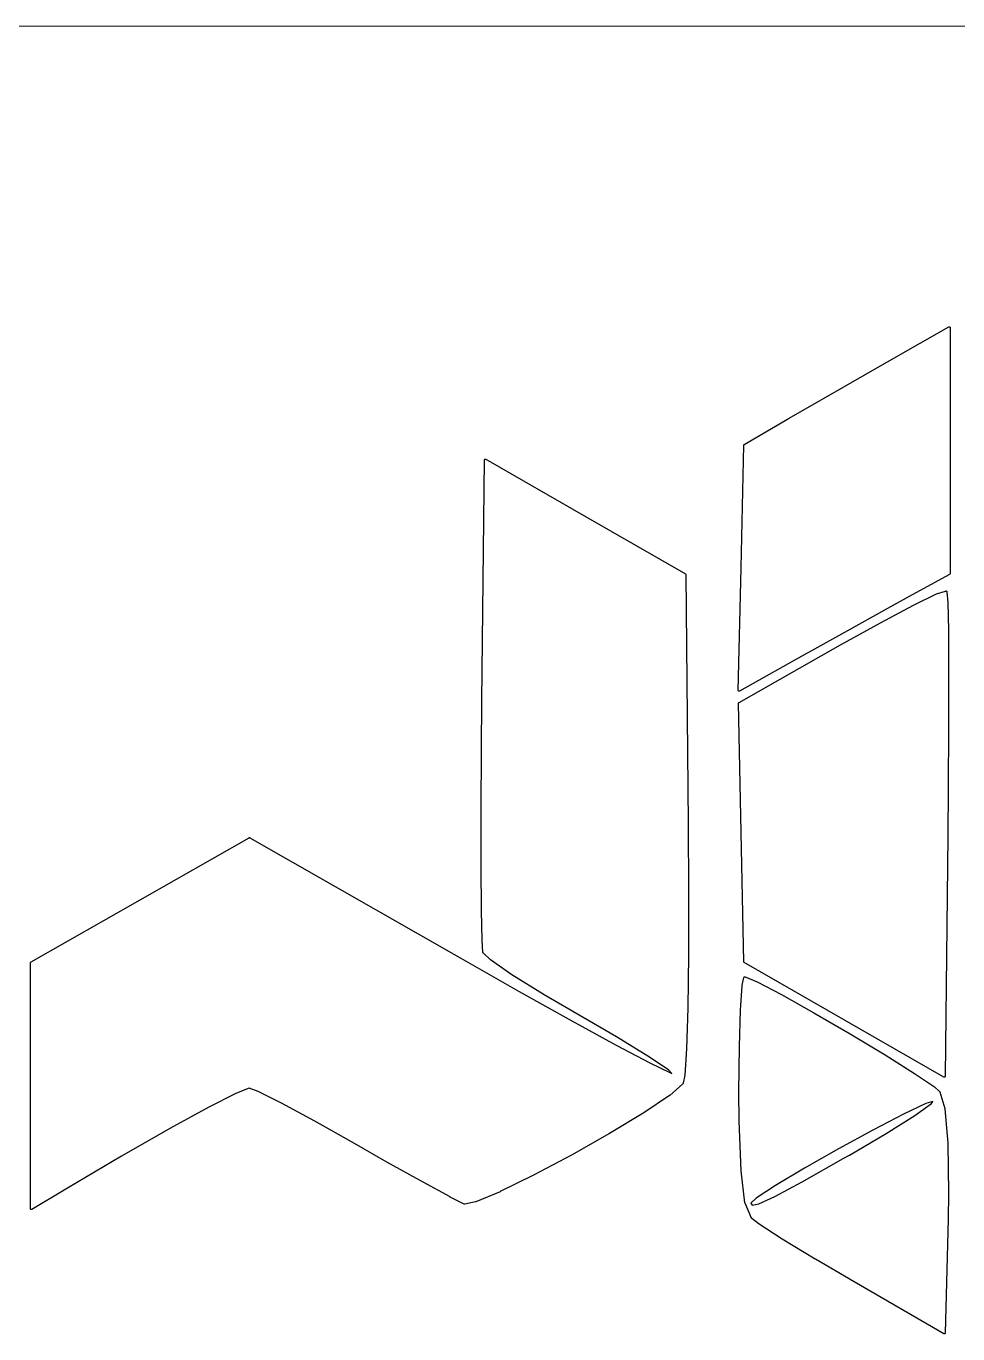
# Model space of a CAD drawing. Header units: millimetres. Extents: x 24 to 207, y 13 to 184.
# Drawn here: x 73.39 to 78.66, y 174.58 to 181.98 of the extents above; entities that cross this region are included whole.
import ezdxf

# ---------------------------------------------------------------- set-up
doc = ezdxf.new("R2010")
doc.units = ezdxf.units.MM
doc.header["$MEASUREMENT"] = 0
doc.layers.get('0').update_dxf_attribs({"lineweight": 0, "true_color": 0xf6921e})
doc.layers.add('PCB', color=7, linetype='Continuous', lineweight=0, true_color=0x38e42f)
doc.layers.add('Silk', color=142, linetype='Continuous')

# ---------------------------------------------------------------- blocks, each defined once
blk = doc.blocks.new('PCB')
at = {"color": 0}
blk.add_line((101.98, 62.65), (-34.986, 62.65), dxfattribs=at)

msp = doc.modelspace()

# ---------------------------------------------------------------- linework, layer by layer
at = {"layer": 'Silk', "linetype": 'Continuous'}
for p, q in [((78.285, 180.0963), (78.609, 180.2809)), ((78.609, 180.2809), (78.61, 180.2811)), ((78.61, 180.2811), (78.611, 180.2814)), ((78.611, 180.2814), (78.611, 180.2815)), ((78.611, 180.2815), (78.612, 180.2814)), ((78.611, 180.2814), (78.611, 180.2814)), ((78.612, 180.2814), (78.613, 180.2814)), ((78.613, 180.2814), (78.613, 180.2814)), ((78.613, 180.2814), (78.613, 180.2814)), ((78.613, 180.2814), (78.614, 180.2811)), ((78.614, 180.2811), (78.614, 180.2809)), ((78.614, 180.2809), (78.614, 180.2808)), ((78.614, 180.2808), (78.614, 180.2808)), ((78.614, 180.2808), (78.615, 180.2803)), ((78.615, 180.2803), (78.616, 180.2797)), ((78.616, 180.2797), (78.616, 180.2797)), ((78.616, 180.2797), (78.616, 180.2797)), ((78.616, 180.2797), (78.616, 180.279)), ((78.616, 180.279), (78.617, 180.2782)), ((78.617, 180.2765), (78.616, 179.5809)), ((78.617, 180.2782), (78.617, 180.2782)), ((78.617, 180.2782), (78.617, 180.2782)), ((78.617, 180.2782), (78.617, 180.2774)), ((78.617, 180.2774), (78.617, 180.2765)), ((78.131, 180.0083), (78.285, 180.0963)), ((78.285, 180.0963), (78.285, 180.0963)), ((78.285, 180.0963), (78.285, 180.0963)), ((77.9, 179.8757), (78.131, 180.0083)), ((78.131, 180.0083), (78.131, 180.0083)), ((78.131, 180.0083), (78.131, 180.0083)), ((77.706, 179.7638), (77.9, 179.8757)), ((77.9, 179.8757), (77.9, 179.8757)), ((77.9, 179.8757), (77.9, 179.8757)), ((77.452, 179.6158), (77.706, 179.7637)), ((77.706, 179.7637), (77.706, 179.7638)), ((77.706, 179.7637), (77.706, 179.7637)), ((77.434, 178.9181), (77.45, 179.6116)), ((77.45, 179.6133), (77.451, 179.614)), ((77.45, 179.6132), (77.45, 179.6133)), ((77.45, 179.6131), (77.45, 179.6132)), ((77.45, 179.6124), (77.45, 179.6131)), ((77.45, 179.6116), (77.45, 179.6124)), ((77.451, 179.6148), (77.452, 179.6153)), ((77.451, 179.6147), (77.451, 179.6148)), ((77.451, 179.6146), (77.451, 179.6147)), ((77.451, 179.614), (77.451, 179.6146)), ((77.452, 179.6153), (77.452, 179.6158)), ((78.616, 179.5809), (78.616, 179.5809)), ((78.616, 179.5809), (78.616, 178.8853)), ((75.967, 178.1637), (75.982, 179.5284)), ((75.982, 179.53), (75.983, 179.5301)), ((75.982, 179.5292), (75.982, 179.53)), ((75.982, 179.5284), (75.982, 179.5292)), ((75.983, 179.5316), (75.984, 179.5321)), ((75.983, 179.5315), (75.983, 179.5316)), ((75.983, 179.5316), (75.983, 179.5316)), ((75.983, 179.5308), (75.983, 179.5315)), ((75.983, 179.5301), (75.983, 179.5308)), ((75.983, 179.5301), (75.983, 179.5301)), ((75.984, 179.5321), (75.985, 179.5327)), ((75.985, 179.5327), (75.986, 179.533)), ((75.985, 179.5327), (75.985, 179.5327)), ((75.985, 179.5327), (75.985, 179.5327)), ((75.986, 179.533), (75.986, 179.5333)), ((75.986, 179.5333), (75.986, 179.5333)), ((75.986, 179.5333), (75.986, 179.5333)), ((75.986, 179.5333), (75.987, 179.5333)), ((75.987, 179.5333), (75.988, 179.5333)), ((75.988, 179.5333), (75.988, 179.5333)), ((75.988, 179.5333), (75.988, 179.5333)), ((75.988, 179.5333), (75.989, 179.533)), ((75.989, 179.533), (75.99, 179.5327)), ((75.99, 179.5327), (76.554, 179.2085)), ((76.554, 179.2085), (77.119, 178.8844)), ((77.418, 178.2246), (77.434, 178.9181)), ((77.434, 178.9181), (77.434, 178.9181)), ((77.119, 178.8844), (77.119, 178.8838)), ((77.119, 178.8838), (77.12, 178.8833)), ((77.12, 178.8833), (77.12, 178.8833)), ((77.12, 178.8833), (77.12, 178.8833)), ((77.12, 178.8833), (77.12, 178.8825)), ((77.12, 178.8825), (77.121, 178.8818)), ((77.121, 178.8818), (77.121, 178.8818)), ((77.121, 178.8818), (77.121, 178.8818)), ((77.121, 178.8818), (77.121, 178.8811)), ((77.121, 178.8811), (77.121, 178.8801)), ((77.121, 178.8801), (77.135, 177.4716)), ((78.613, 178.881), (78.402, 178.7655)), ((78.614, 178.8816), (78.613, 178.881)), ((78.613, 178.881), (78.613, 178.881)), ((78.613, 178.881), (78.613, 178.881)), ((78.615, 178.8821), (78.614, 178.8816)), ((78.616, 178.8835), (78.615, 178.8829)), ((78.615, 178.8829), (78.615, 178.8821)), ((78.615, 178.8821), (78.615, 178.8821)), ((78.615, 178.8821), (78.615, 178.8821)), ((78.616, 178.8853), (78.616, 178.8853)), ((78.616, 178.8853), (78.616, 178.8852)), ((78.616, 178.8852), (78.616, 178.8844)), ((78.616, 178.8844), (78.616, 178.8836)), ((78.616, 178.8836), (78.616, 178.8836)), ((78.616, 178.8836), (78.616, 178.8835)), ((78.402, 178.7655), (78.246, 178.6792)), ((78.402, 178.7655), (78.402, 178.7655)), ((78.41, 178.707), (78.54, 178.77)), ((78.54, 178.7702), (78.591, 178.7867)), ((78.54, 178.7701), (78.54, 178.7702)), ((78.54, 178.77), (78.54, 178.7701)), ((78.591, 178.7867), (78.592, 178.7867)), ((78.592, 178.7869), (78.593, 178.787)), ((78.592, 178.7868), (78.592, 178.7869)), ((78.592, 178.7867), (78.592, 178.7868)), ((78.593, 178.7869), (78.593, 178.787)), ((78.593, 178.787), (78.594, 178.7868)), ((78.593, 178.787), (78.593, 178.7869)), ((78.594, 178.7868), (78.595, 178.7866)), ((78.595, 178.7866), (78.595, 178.7865)), ((78.595, 178.7865), (78.595, 178.7865)), ((78.595, 178.7865), (78.596, 178.7861)), ((78.596, 178.7861), (78.596, 178.7857)), ((78.596, 178.7857), (78.596, 178.7856)), ((78.596, 178.7856), (78.596, 178.7855)), ((78.596, 178.7855), (78.597, 178.7849)), ((78.597, 178.7849), (78.597, 178.7843)), ((78.597, 178.7843), (78.597, 178.7842)), ((78.597, 178.7842), (78.597, 178.7841)), ((78.597, 178.7841), (78.598, 178.7834)), ((78.598, 178.7834), (78.598, 178.7827)), ((78.598, 178.7827), (78.598, 178.7825)), ((78.598, 178.7825), (78.598, 178.7824)), ((78.598, 178.7824), (78.603, 178.7225)), ((78.246, 178.6792), (78.035, 178.5622)), ((78.222, 178.6074), (78.41, 178.7069)), ((78.41, 178.7069), (78.41, 178.707)), ((78.41, 178.707), (78.41, 178.707)), ((78.603, 178.7225), (78.603, 178.7223)), ((78.603, 178.7223), (78.603, 178.7222)), ((78.603, 178.7222), (78.607, 178.5651)), ((77.996, 178.4816), (78.222, 178.6074)), ((78.222, 178.6074), (78.222, 178.6074)), ((78.222, 178.6074), (78.222, 178.6074)), ((78.035, 178.5622), (77.816, 178.4394)), ((78.607, 178.5651), (78.607, 178.5651)), ((78.607, 178.5651), (78.607, 178.5651)), ((78.607, 178.5651), (78.608, 178.3265)), ((77.423, 178.1559), (77.996, 178.4816)), ((77.996, 178.4816), (77.996, 178.4816)), ((77.996, 178.4816), (77.996, 178.4816)), ((77.808, 178.4351), (77.425, 178.2202)), ((77.816, 178.4394), (77.808, 178.4351)), ((77.816, 178.4394), (77.816, 178.4394)), ((78.608, 178.3265), (78.608, 178.3265)), ((78.608, 178.3265), (78.608, 178.3265)), ((78.608, 178.3265), (78.608, 178.0222)), ((75.965, 177.8976), (75.967, 178.1637)), ((75.967, 178.1637), (75.967, 178.1637)), ((75.967, 178.1637), (75.967, 178.1637)), ((77.418, 178.2238), (77.418, 178.2246)), ((77.418, 178.2246), (77.418, 178.2246)), ((77.418, 178.2246), (77.418, 178.2246)), ((77.418, 178.2229), (77.418, 178.2238)), ((77.419, 178.2222), (77.418, 178.2229)), ((77.418, 178.2229), (77.418, 178.2229)), ((77.418, 178.2229), (77.418, 178.2229)), ((77.419, 178.2214), (77.419, 178.2222)), ((77.42, 178.2208), (77.419, 178.2214)), ((77.419, 178.2214), (77.419, 178.2214)), ((77.419, 178.2214), (77.419, 178.2214)), ((77.42, 178.2203), (77.42, 178.2208)), ((77.42, 178.2202), (77.42, 178.2203)), ((77.421, 178.2199), (77.42, 178.2202)), ((77.42, 178.2202), (77.42, 178.2202)), ((77.42, 178.1532), (77.421, 178.1533)), ((77.42, 178.1524), (77.42, 178.1532)), ((77.42, 178.1516), (77.42, 178.1524)), ((77.42, 178.1515), (77.42, 178.1516)), ((77.435, 177.4203), (77.42, 178.1515)), ((77.42, 178.1515), (77.42, 178.1515)), ((77.422, 178.2196), (77.421, 178.2199)), ((77.421, 178.1548), (77.422, 178.1553)), ((77.421, 178.1547), (77.421, 178.1548)), ((77.421, 178.1548), (77.421, 178.1548)), ((77.421, 178.154), (77.421, 178.1547)), ((77.421, 178.1533), (77.421, 178.154)), ((77.421, 178.1533), (77.421, 178.1533)), ((77.423, 178.2196), (77.422, 178.2196)), ((77.422, 178.2196), (77.422, 178.2196)), ((77.422, 178.2196), (77.422, 178.2196)), ((77.422, 178.1553), (77.423, 178.1559)), ((77.424, 178.2196), (77.423, 178.2196)), ((77.423, 178.1559), (77.423, 178.1559)), ((77.423, 178.1559), (77.423, 178.1559)), ((77.425, 178.2199), (77.424, 178.2196)), ((77.424, 178.2196), (77.424, 178.2196)), ((77.424, 178.2196), (77.424, 178.2196)), ((77.425, 178.2202), (77.425, 178.2202)), ((77.425, 178.2202), (77.425, 178.2201)), ((77.425, 178.2201), (77.425, 178.2199)), ((78.608, 178.0222), (78.606, 177.6679)), ((78.608, 178.0222), (78.608, 178.0222)), ((78.608, 178.0222), (78.608, 178.0222)), ((75.963, 177.5381), (75.965, 177.8976)), ((75.965, 177.8976), (75.965, 177.8976)), ((75.965, 177.8976), (75.965, 177.8976)), ((78.606, 177.6679), (78.604, 177.401)), ((78.606, 177.6679), (78.606, 177.6679)), ((78.606, 177.6679), (78.606, 177.6679)), ((75.963, 177.538), (75.963, 177.5381)), ((75.963, 177.5381), (75.963, 177.5381)), ((75.963, 177.2264), (75.963, 177.538)), ((77.135, 177.4716), (77.135, 177.4716)), ((77.135, 177.4716), (77.135, 177.4716)), ((77.135, 177.4716), (77.137, 177.0822)), ((77.45, 176.6891), (77.435, 177.4203)), ((74.034, 177.0397), (74.651, 177.3911)), ((74.651, 177.3913), (74.652, 177.3916)), ((74.651, 177.3911), (74.651, 177.3913)), ((74.652, 177.3916), (74.652, 177.3916)), ((74.652, 177.3916), (74.652, 177.3916)), ((74.652, 177.3916), (74.653, 177.3916)), ((74.653, 177.3916), (74.654, 177.3916)), ((74.654, 177.3916), (74.654, 177.3916)), ((74.654, 177.3916), (74.654, 177.3916)), ((74.654, 177.3916), (74.655, 177.3913)), ((74.655, 177.3913), (74.656, 177.3911)), ((74.656, 177.3911), (75.848, 176.709)), ((78.604, 177.401), (78.589, 176.041)), ((78.604, 177.401), (78.604, 177.401)), ((78.604, 177.401), (78.604, 177.401)), ((75.965, 176.979), (75.963, 177.2264)), ((75.963, 177.2264), (75.963, 177.2264)), ((75.963, 177.2264), (75.963, 177.2264)), ((77.137, 177.0821), (77.136, 176.7291)), ((77.137, 177.0822), (77.137, 177.0822)), ((77.137, 177.0822), (77.137, 177.0821)), ((73.418, 176.6884), (74.034, 177.0397)), ((75.965, 176.9789), (75.965, 176.979)), ((75.969, 176.8118), (75.965, 176.9789)), ((75.965, 176.9789), (75.965, 176.9789)), ((75.969, 176.8117), (75.969, 176.8118)), ((75.969, 176.8115), (75.969, 176.8117)), ((75.974, 176.7411), (75.969, 176.8115)), ((73.414, 175.2919), (73.415, 176.684)), ((73.415, 176.685), (73.416, 176.6857)), ((73.415, 176.684), (73.415, 176.685)), ((73.415, 176.684), (73.415, 176.684)), ((73.415, 176.684), (73.415, 176.684)), ((73.416, 176.6873), (73.417, 176.6878)), ((73.416, 176.6872), (73.416, 176.6873)), ((73.416, 176.6865), (73.416, 176.6872)), ((73.416, 176.6872), (73.416, 176.6872)), ((73.416, 176.6858), (73.416, 176.6865)), ((73.416, 176.6857), (73.416, 176.6858)), ((73.416, 176.6857), (73.416, 176.6857)), ((73.417, 176.6878), (73.418, 176.6884)), ((73.418, 176.6884), (73.418, 176.6884)), ((73.418, 176.6884), (73.418, 176.6884)), ((75.848, 176.709), (75.848, 176.709)), ((75.848, 176.709), (76.179, 176.521)), ((75.974, 176.741), (75.974, 176.7411)), ((75.975, 176.7402), (75.974, 176.741)), ((75.974, 176.741), (75.974, 176.741)), ((75.975, 176.7394), (75.975, 176.7402)), ((75.975, 176.7393), (75.975, 176.7394)), ((75.975, 176.7394), (75.975, 176.7394)), ((75.975, 176.7387), (75.975, 176.7393)), ((75.976, 176.738), (75.975, 176.7387)), ((75.976, 176.7379), (75.976, 176.738)), ((75.976, 176.738), (75.976, 176.738)), ((76.016, 176.7002), (75.976, 176.7379)), ((76.016, 176.7), (76.016, 176.7002)), ((76.016, 176.6997), (76.016, 176.7)), ((76.138, 176.6156), (76.016, 176.6997)), ((77.136, 176.7291), (77.132, 176.4285)), ((77.136, 176.7291), (77.136, 176.7291)), ((77.136, 176.7291), (77.136, 176.7291)), ((77.45, 176.6883), (77.45, 176.6891)), ((77.45, 176.6875), (77.45, 176.6883)), ((77.45, 176.6874), (77.45, 176.6875)), ((77.451, 176.6867), (77.45, 176.6874)), ((77.45, 176.6874), (77.45, 176.6874)), ((77.451, 176.686), (77.451, 176.6867)), ((77.451, 176.6859), (77.451, 176.686)), ((77.452, 176.6854), (77.451, 176.6859)), ((77.451, 176.6859), (77.451, 176.6859)), ((77.452, 176.6849), (77.452, 176.6854)), ((78.581, 176.0367), (77.452, 176.6849)), ((76.138, 176.6155), (76.138, 176.6156)), ((76.138, 176.6154), (76.138, 176.6155)), ((76.32, 176.502), (76.138, 176.6154)), ((77.44, 176.5543), (77.45, 176.6005)), ((77.45, 176.6005), (77.451, 176.6013)), ((77.451, 176.6021), (77.452, 176.6027)), ((77.451, 176.602), (77.451, 176.6021)), ((77.451, 176.6013), (77.451, 176.602)), ((77.451, 176.602), (77.451, 176.602)), ((77.452, 176.6033), (77.453, 176.6037)), ((77.452, 176.6027), (77.452, 176.6033)), ((77.452, 176.6033), (77.452, 176.6033)), ((77.452, 176.6033), (77.452, 176.6033)), ((77.453, 176.6037), (77.454, 176.6041)), ((77.454, 176.6041), (77.455, 176.6042)), ((77.454, 176.6041), (77.454, 176.6041)), ((77.454, 176.6041), (77.454, 176.6041)), ((77.455, 176.6043), (77.455, 176.6043)), ((77.455, 176.6043), (77.456, 176.6042)), ((77.455, 176.6042), (77.455, 176.6043)), ((77.455, 176.6043), (77.455, 176.6043)), ((77.456, 176.6042), (77.457, 176.604)), ((77.457, 176.604), (77.457, 176.604)), ((77.457, 176.604), (77.457, 176.604)), ((77.457, 176.604), (77.457, 176.604)), ((77.457, 176.604), (77.525, 176.5764)), ((77.43, 176.4156), (77.44, 176.5535)), ((77.44, 176.5539), (77.44, 176.5543)), ((77.44, 176.5535), (77.44, 176.5539)), ((77.525, 176.5764), (77.525, 176.5763)), ((77.525, 176.5763), (77.525, 176.5762)), ((77.525, 176.5762), (77.663, 176.5035)), ((76.179, 176.521), (76.179, 176.521)), ((76.179, 176.521), (76.477, 176.3547)), ((76.32, 176.5019), (76.32, 176.502)), ((76.32, 176.502), (76.32, 176.502)), ((76.541, 176.3729), (76.32, 176.5019)), ((77.663, 176.5035), (77.663, 176.5034)), ((77.663, 176.5034), (77.663, 176.5034)), ((77.663, 176.5034), (77.846, 176.4003)), ((77.132, 176.4284), (77.125, 176.1963)), ((77.132, 176.4285), (77.132, 176.4285)), ((77.132, 176.4285), (77.132, 176.4284)), ((77.424, 176.2077), (77.43, 176.4154)), ((77.43, 176.4155), (77.43, 176.4156)), ((77.43, 176.4154), (77.43, 176.4155)), ((77.846, 176.4003), (77.846, 176.4003)), ((77.846, 176.4003), (77.846, 176.4003)), ((77.846, 176.4003), (78.05, 176.2817)), ((76.477, 176.3547), (76.477, 176.3547)), ((76.477, 176.3547), (76.728, 176.2177)), ((76.73, 176.2639), (76.541, 176.3729)), ((76.541, 176.3729), (76.541, 176.3729)), ((76.541, 176.3729), (76.541, 176.3729)), ((76.907, 176.1556), (76.73, 176.2639)), ((78.05, 176.2817), (78.05, 176.2816)), ((78.05, 176.2816), (78.05, 176.2816)), ((78.05, 176.2816), (78.248, 176.1624)), ((76.728, 176.2177), (76.918, 176.1172)), ((77.023, 176.078), (76.907, 176.1556)), ((77.125, 176.1961), (77.115, 176.0484)), ((77.125, 176.1963), (77.125, 176.1962)), ((77.125, 176.1962), (77.125, 176.1961)), ((77.422, 175.9525), (77.424, 176.2076)), ((77.424, 176.2076), (77.424, 176.2077)), ((77.424, 176.2077), (77.424, 176.2077)), ((78.248, 176.1624), (78.248, 176.1624)), ((78.248, 176.1624), (78.248, 176.1623)), ((78.248, 176.1623), (78.415, 176.0573)), ((76.918, 176.1172), (77.034, 176.0606)), ((77.043, 176.0575), (77.023, 176.078)), ((77.034, 176.0606), (77.043, 176.0575)), ((77.115, 176.0478), (77.107, 176.0016)), ((77.115, 176.0484), (77.115, 176.0481)), ((77.115, 176.0481), (77.115, 176.0478)), ((78.415, 176.0573), (78.415, 176.0572)), ((78.415, 176.0572), (78.415, 176.0572)), ((78.415, 176.0572), (78.527, 175.9812)), ((78.582, 176.0364), (78.581, 176.0367)), ((78.583, 176.0361), (78.582, 176.0364)), ((78.584, 176.0361), (78.583, 176.0361)), ((78.583, 176.0361), (78.583, 176.0361)), ((78.583, 176.0361), (78.583, 176.0361)), ((78.585, 176.0361), (78.584, 176.0361)), ((78.584, 176.0361), (78.584, 176.0361)), ((78.584, 176.0361), (78.584, 176.0361)), ((78.586, 176.0367), (78.585, 176.0364)), ((78.585, 176.0364), (78.585, 176.0361)), ((78.587, 176.0372), (78.586, 176.0367)), ((78.586, 176.0367), (78.586, 176.0367)), ((78.586, 176.0367), (78.586, 176.0367)), ((78.588, 176.0385), (78.587, 176.0378)), ((78.587, 176.0378), (78.587, 176.0378)), ((78.587, 176.0378), (78.587, 176.0378)), ((78.587, 176.0378), (78.587, 176.0372)), ((78.589, 176.041), (78.588, 176.0401)), ((78.588, 176.0401), (78.588, 176.0393)), ((78.588, 176.0393), (78.588, 176.0393)), ((78.588, 176.0393), (78.588, 176.0393)), ((78.588, 176.0393), (78.588, 176.0385)), ((74.579, 175.9457), (74.423, 175.8668)), ((74.652, 175.9731), (74.579, 175.9457)), ((74.702, 175.9551), (74.652, 175.9731)), ((74.834, 175.8896), (74.702, 175.9551)), ((77.029, 175.9325), (76.883, 175.8346)), ((77.03, 175.9328), (77.029, 175.9325)), ((77.105, 175.9987), (77.03, 175.9329)), ((77.03, 175.9329), (77.03, 175.9328)), ((77.106, 175.9999), (77.105, 175.9993)), ((77.105, 175.9993), (77.105, 175.9987)), ((77.107, 176.0016), (77.106, 176.0008)), ((77.106, 176.0008), (77.106, 176.0001)), ((77.106, 176.0001), (77.106, 176)), ((77.106, 176), (77.106, 175.9999)), ((77.422, 175.9524), (77.422, 175.9525)), ((77.422, 175.9525), (77.422, 175.9525)), ((77.423, 175.7899), (77.422, 175.9524)), ((78.527, 175.9812), (78.527, 175.981)), ((78.527, 175.981), (78.528, 175.9809)), ((78.528, 175.9809), (78.557, 175.9556)), ((78.557, 175.9556), (78.558, 175.9551)), ((78.558, 175.9551), (78.558, 175.9547)), ((78.558, 175.9547), (78.558, 175.9545)), ((78.558, 175.9545), (78.559, 175.9542)), ((78.559, 175.9542), (78.559, 175.9537)), ((78.559, 175.9537), (78.559, 175.9532)), ((78.559, 175.9532), (78.587, 175.8585)), ((74.423, 175.8668), (74.202, 175.7453)), ((75.023, 175.7879), (74.834, 175.8896)), ((78.479, 175.8866), (78.353, 175.8267)), ((78.416, 175.8186), (78.511, 175.8876)), ((78.519, 175.8983), (78.479, 175.8866)), ((78.511, 175.8876), (78.519, 175.8983)), ((78.587, 175.8585), (78.587, 175.858)), ((78.587, 175.858), (78.587, 175.8575)), ((75.247, 175.6618), (75.023, 175.7879)), ((76.883, 175.8345), (76.69, 175.7178)), ((76.883, 175.8346), (76.883, 175.8345)), ((76.883, 175.8345), (76.883, 175.8345)), ((77.423, 175.7898), (77.423, 175.7899)), ((77.423, 175.7897), (77.423, 175.7898)), ((77.434, 175.506), (77.423, 175.7897)), ((78.353, 175.8267), (78.18, 175.7365)), ((78.255, 175.7168), (78.416, 175.8186)), ((78.587, 175.8575), (78.603, 175.6629)), ((74.202, 175.7453), (73.93, 175.5896)), ((76.69, 175.7177), (76.474, 175.5956)), ((76.69, 175.7178), (76.69, 175.7177)), ((76.69, 175.7177), (76.69, 175.7177)), ((78.18, 175.7365), (77.985, 175.6299)), ((78.047, 175.5951), (78.255, 175.7168)), ((75.431, 175.5561), (75.247, 175.6618)), ((78.603, 175.6629), (78.603, 175.6627)), ((78.603, 175.6627), (78.603, 175.6626)), ((78.603, 175.6626), (78.607, 175.3804)), ((73.93, 175.5896), (73.623, 175.4082)), ((76.474, 175.5955), (76.26, 175.4814)), ((76.474, 175.5956), (76.474, 175.5956)), ((76.474, 175.5956), (76.474, 175.5955)), ((77.779, 175.4437), (78.012, 175.5753)), ((77.985, 175.6299), (77.793, 175.521)), ((78.012, 175.5753), (78.047, 175.5951)), ((78.012, 175.5753), (78.012, 175.5753)), ((75.635, 175.4418), (75.431, 175.5561)), ((75.431, 175.5561), (75.431, 175.5561)), ((75.431, 175.5561), (75.431, 175.5561)), ((77.434, 175.5058), (77.434, 175.506)), ((77.434, 175.5056), (77.434, 175.5058)), ((77.456, 175.3245), (77.434, 175.5056)), ((77.793, 175.521), (77.629, 175.4237)), ((75.788, 175.3583), (75.635, 175.4418)), ((75.635, 175.4418), (75.635, 175.4418)), ((75.635, 175.4418), (75.635, 175.4418)), ((76.26, 175.4813), (76.072, 175.3885)), ((76.26, 175.4814), (76.26, 175.4814)), ((76.26, 175.4814), (76.26, 175.4813)), ((77.629, 175.4237), (77.519, 175.352)), ((77.625, 175.3609), (77.779, 175.4437)), ((73.605, 175.3977), (73.422, 175.2876)), ((73.623, 175.4082), (73.605, 175.3977)), ((73.605, 175.3977), (73.605, 175.3977)), ((75.788, 175.3582), (75.788, 175.3583)), ((75.788, 175.3583), (75.788, 175.3583)), ((75.868, 175.3186), (75.788, 175.3582)), ((76.072, 175.3884), (75.933, 175.3303)), ((76.072, 175.3885), (76.072, 175.3885)), ((76.072, 175.3885), (76.072, 175.3884)), ((77.519, 175.352), (77.489, 175.3242)), ((77.535, 175.3195), (77.625, 175.3609)), ((78.607, 175.3803), (78.605, 175.2333)), ((78.607, 175.3804), (78.607, 175.3803)), ((78.607, 175.3803), (78.607, 175.3803)), ((73.414, 175.2918), (73.414, 175.2919)), ((73.414, 175.2919), (73.414, 175.2919)), ((73.414, 175.291), (73.414, 175.2918)), ((73.414, 175.2902), (73.414, 175.291)), ((73.414, 175.2901), (73.414, 175.2902)), ((73.414, 175.2902), (73.414, 175.2902)), ((73.415, 175.2894), (73.414, 175.2901)), ((73.415, 175.2887), (73.415, 175.2894)), ((73.415, 175.2886), (73.415, 175.2887)), ((73.415, 175.2887), (73.415, 175.2887)), ((73.416, 175.2881), (73.415, 175.2886)), ((73.416, 175.2876), (73.416, 175.2881)), ((73.417, 175.2876), (73.416, 175.2876)), ((73.417, 175.2873), (73.417, 175.2876)), ((73.417, 175.2876), (73.417, 175.2876)), ((73.418, 175.287), (73.417, 175.2873)), ((73.419, 175.287), (73.418, 175.287)), ((73.418, 175.287), (73.418, 175.287)), ((73.418, 175.287), (73.418, 175.287)), ((73.42, 175.287), (73.419, 175.287)), ((73.421, 175.2873), (73.42, 175.287)), ((73.42, 175.287), (73.42, 175.287)), ((73.42, 175.287), (73.42, 175.287)), ((73.422, 175.2876), (73.421, 175.2876)), ((73.421, 175.2876), (73.421, 175.2873)), ((73.422, 175.2876), (73.422, 175.2876)), ((75.869, 175.3184), (75.868, 175.3186)), ((75.869, 175.3182), (75.869, 175.3184)), ((75.87, 175.3182), (75.869, 175.3182)), ((75.871, 175.3182), (75.87, 175.3182)), ((75.87, 175.3182), (75.87, 175.3181)), ((75.87, 175.3181), (75.87, 175.3182)), ((75.932, 175.33), (75.871, 175.3182)), ((75.933, 175.3302), (75.932, 175.33)), ((75.933, 175.3303), (75.933, 175.3302)), ((77.457, 175.3244), (77.456, 175.3245)), ((77.457, 175.3242), (77.457, 175.3244)), ((77.457, 175.3238), (77.457, 175.3242)), ((77.457, 175.3232), (77.457, 175.3238)), ((77.492, 175.2383), (77.457, 175.3232)), ((77.457, 175.3232), (77.457, 175.3232)), ((77.489, 175.3242), (77.496, 175.3123)), ((77.496, 175.3123), (77.535, 175.3195)), ((77.493, 175.2379), (77.492, 175.2383)), ((77.493, 175.2374), (77.493, 175.2379)), ((77.493, 175.2371), (77.493, 175.2374)), ((77.493, 175.2368), (77.493, 175.2371)), ((77.494, 175.2365), (77.493, 175.2368)), ((77.494, 175.2362), (77.494, 175.2365)), ((77.537, 175.2043), (77.494, 175.2362)), ((77.537, 175.2042), (77.537, 175.2043)), ((77.537, 175.2041), (77.537, 175.2042)), ((77.667, 175.1205), (77.537, 175.2041)), ((78.605, 175.2333), (78.589, 174.5889)), ((78.605, 175.2333), (78.605, 175.2333)), ((78.605, 175.2333), (78.605, 175.2333)), ((77.667, 175.1204), (77.667, 175.1205)), ((77.853, 175.0065), (77.667, 175.1204)), ((77.667, 175.1204), (77.667, 175.1204)), ((77.854, 175.0065), (77.853, 175.0065)), ((77.853, 175.0065), (77.853, 175.0065)), ((78.073, 174.8776), (77.854, 175.0065)), ((78.581, 174.5847), (78.073, 174.8776)), ((78.073, 174.8776), (78.073, 174.8776)), ((78.073, 174.8776), (78.073, 174.8776)), ((78.582, 174.5844), (78.581, 174.5847)), ((78.583, 174.5841), (78.582, 174.5844)), ((78.584, 174.5841), (78.583, 174.5841)), ((78.583, 174.5841), (78.583, 174.5841)), ((78.583, 174.5841), (78.583, 174.5841)), ((78.585, 174.5841), (78.584, 174.5841)), ((78.584, 174.5841), (78.584, 174.5841)), ((78.584, 174.5841), (78.584, 174.5841)), ((78.586, 174.5846), (78.585, 174.5844)), ((78.585, 174.5844), (78.585, 174.5841)), ((78.587, 174.5852), (78.586, 174.5847)), ((78.586, 174.5847), (78.586, 174.5847)), ((78.586, 174.5847), (78.586, 174.5846)), ((78.588, 174.5865), (78.587, 174.5858)), ((78.587, 174.5858), (78.587, 174.5858)), ((78.587, 174.5858), (78.587, 174.5857)), ((78.587, 174.5857), (78.587, 174.5852)), ((78.589, 174.5889), (78.588, 174.5881)), ((78.588, 174.5881), (78.588, 174.5873)), ((78.588, 174.5873), (78.588, 174.5873)), ((78.588, 174.5873), (78.588, 174.5872)), ((78.588, 174.5872), (78.588, 174.5865))]:
    msp.add_line(p, q, dxfattribs=at)

# ---------------------------------------------------------------- block references
at = {"layer": 'PCB'}
msp.add_blockref('PCB', (62.0706, 119.3324), dxfattribs=at)

doc.saveas('drawing.dxf')
